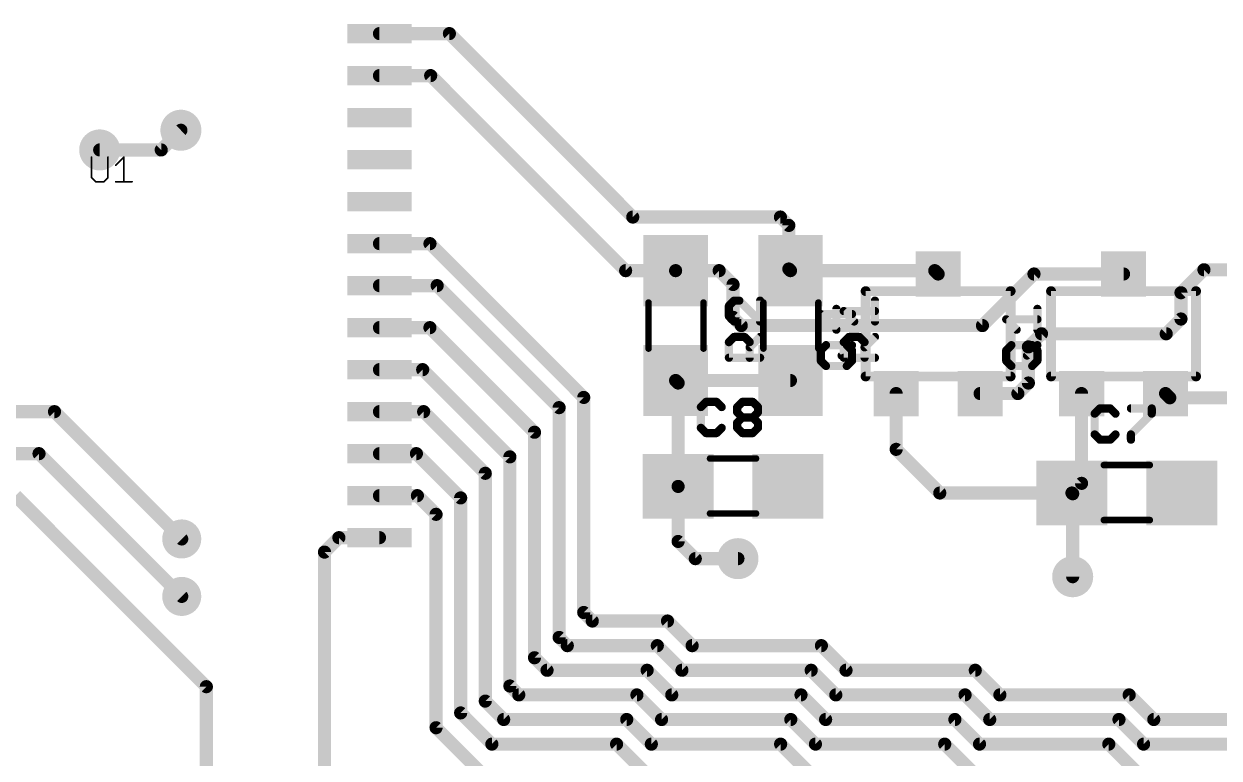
# Model space of a CAD drawing. Extents: x -1 to 129, y -23 to 41.
# Drawn here: x 32.74 to 51.24, y 7.4 to 18.76 of the extents above; entities that cross this region are included whole.
import ezdxf

# ---------------------------------------------------------------- set-up
doc = ezdxf.new("R2010")
doc.units = 0
for name, color, linetype in [('1', 12, 'CONTINUOUS'), ('18', 110, 'CONTINUOUS'), ('25', 253, 'CONTINUOUS'), ('51', 53, 'CONTINUOUS')]:
    doc.layers.add(name, color=color, linetype=linetype)

# ---------------------------------------------------------------- blocks, each defined once
blk = doc.blocks.new('RECT')
blk.add_solid([(-0.5, -0.5), (0.5, -0.5), (-0.5, 0.5), (0.5, 0.5)])
blk = doc.blocks.new('ROUNDV')
at = {"const_width": 0.5}
blk.add_lwpolyline([(0, -0.25, 1), (0, 0.25, 1), (0, -0.25)], format="xyb", dxfattribs=at)

msp = doc.modelspace()

# ---------------------------------------------------------------- linework, layer by layer
at = {"layer": '1', "const_width": 0.2032}
for points in [[(38.24, 18.615), (39.3224, 18.615)], [(42.161, 15.7764), (39.3224, 18.615)], [(38.24, 17.965), (39.0326, 17.965)], [(39.0326, 17.965), (42.0506, 14.947)], [(34.8615, 16.8148), (35.1663, 17.1196)], [(33.909, 16.8148), (34.8615, 16.8148)], [(44.447, 15.7764), (42.161, 15.7764)], [(44.447, 15.7764), (44.577, 15.6464)], [(44.577, 15.6464), (44.577, 14.9724)], [(39.0218, 15.365), (38.24, 15.365)], [(41.402, 12.9848), (39.0218, 15.365)], [(42.0506, 14.947), (42.8244, 14.947)], [(43.4984, 14.947), (42.8244, 14.947)], [(43.7134, 14.732), (43.4984, 14.947)], [(44.577, 14.9724), (44.6024, 14.947)], [(46.8364, 14.947), (44.6024, 14.947)], [(46.8884, 14.895), (46.8364, 14.947)], [(47.5742, 14.097), (48.3722, 14.895)], [(48.3722, 14.895), (49.7586, 14.895)], [(51.0032, 14.9606), (50.6476, 14.605)], [(51.9566, 14.9606), (51.0032, 14.9606)], [(39.133, 14.715), (38.24, 14.715)], [(41.021, 12.827), (39.133, 14.715)], [(43.7134, 14.224), (43.7134, 14.732)], [(50.6476, 14.605), (50.6476, 14.1986)], [(43.7134, 14.224), (43.8404, 14.097)], [(50.6476, 14.1986), (50.419, 13.97)], [(39.021, 14.065), (38.24, 14.065)], [(40.64, 12.446), (39.021, 14.065)], [(43.8404, 14.097), (47.5742, 14.097)], [(48.4886, 13.97), (48.2854, 13.7668)], [(50.419, 13.97), (48.4886, 13.97)], [(48.2854, 13.7668), (48.2854, 13.208)], [(38.909, 13.415), (38.24, 13.415)], [(40.259, 12.065), (38.909, 13.415)], [(42.8244, 13.247), (44.6024, 13.247)], [(42.8244, 13.247), (42.8634, 13.208)], [(42.8634, 13.208), (42.8634, 11.6078)], [(46.2384, 13.045), (46.2384, 12.1816)], [(48.1224, 13.045), (47.5384, 13.045)], [(48.2854, 13.208), (48.1224, 13.045)], [(49.1086, 11.6554), (49.1086, 13.045)], [(50.4742, 12.9794), (50.4086, 13.045)], [(41.402, 9.6574), (41.402, 12.9848)], [(51.982, 12.9794), (50.4742, 12.9794)], [(31.84, 12.765), (33.209, 12.765)], [(33.209, 12.765), (35.179, 10.795)], [(38.924, 12.765), (38.24, 12.765)], [(39.878, 11.811), (38.924, 12.765)], [(41.021, 9.271), (41.021, 12.827)], [(40.64, 8.9571), (40.64, 12.446)], [(31.84, 12.115), (32.97, 12.115)], [(32.97, 12.115), (35.179, 9.906)], [(38.24, 12.115), (38.812, 12.115)], [(38.812, 12.115), (39.497, 11.43)], [(46.2384, 12.1816), (46.9138, 11.5062)], [(40.259, 8.5198), (40.259, 12.065)], [(39.878, 8.2858), (39.878, 11.811)], [(42.8634, 11.6078), (42.8634, 10.756)], [(48.9594, 11.5062), (49.1086, 11.6554)], [(32.604, 11.465), (35.56, 8.509)], [(38.24, 11.465), (38.827, 11.465)], [(38.827, 11.465), (39.116, 11.176)], [(39.497, 11.43), (39.497, 8.1026)], [(46.9138, 11.5062), (48.9594, 11.5062)], [(48.9594, 11.5062), (48.9712, 11.4944)], [(48.9712, 11.4944), (48.9712, 10.2108)], [(39.116, 11.176), (39.116, 7.874)], [(37.612, 10.815), (37.3888, 10.5918)], [(38.24, 10.815), (37.612, 10.815)], [(42.8634, 10.756), (43.1292, 10.4902)], [(37.3888, 10.5918), (37.3888, 7.0612)], [(43.1292, 10.4902), (43.7896, 10.4902)], [(41.5344, 9.525), (41.402, 9.6574)], [(42.6991, 9.525), (41.5344, 9.525)], [(43.0801, 9.144), (42.6991, 9.525)], [(41.148, 9.144), (41.021, 9.271)], [(42.5413, 9.144), (41.148, 9.144)], [(42.9223, 8.763), (42.5413, 9.144)], [(45.0813, 9.144), (43.0801, 9.144)], [(45.4623, 8.763), (45.0813, 9.144)], [(40.8341, 8.763), (40.64, 8.9571)], [(42.3835, 8.763), (40.8341, 8.763)], [(42.7645, 8.382), (42.3835, 8.763)], [(44.9235, 8.763), (42.9223, 8.763)], [(45.3045, 8.382), (44.9235, 8.763)], [(47.4635, 8.763), (45.4623, 8.763)], [(47.8445, 8.382), (47.4635, 8.763)], [(35.56, 8.509), (35.56, 6.35)], [(40.3968, 8.382), (40.259, 8.5198)], [(40.1628, 8.001), (39.878, 8.2858)], [(42.2256, 8.382), (40.3968, 8.382)], [(42.6066, 8.001), (42.2256, 8.382)], [(44.7656, 8.382), (42.7645, 8.382)], [(45.1466, 8.001), (44.7656, 8.382)], [(47.3056, 8.382), (45.3045, 8.382)], [(47.6866, 8.001), (47.3056, 8.382)], [(49.8456, 8.382), (47.8445, 8.382)], [(50.2266, 8.001), (49.8456, 8.382)], [(39.497, 8.1026), (39.9796, 7.62)], [(39.116, 7.874), (40.64, 6.35)], [(42.0678, 8.001), (40.1628, 8.001)], [(42.4488, 7.62), (42.0678, 8.001)], [(44.6078, 8.001), (42.6066, 8.001)], [(44.9888, 7.62), (44.6078, 8.001)], [(47.1478, 8.001), (45.1466, 8.001)], [(47.5288, 7.62), (47.1478, 8.001)], [(49.6878, 8.001), (47.6866, 8.001)], [(50.0688, 7.62), (49.6878, 8.001)], [(52.2278, 8.001), (50.2266, 8.001)], [(39.9796, 7.62), (41.91, 7.62)], [(41.91, 7.62), (43.18, 6.35)], [(44.45, 7.62), (42.4488, 7.62)], [(45.72, 6.35), (44.45, 7.62)], [(46.99, 7.62), (44.9888, 7.62)], [(48.26, 6.35), (46.99, 7.62)], [(49.53, 7.62), (47.5288, 7.62)], [(50.8, 6.35), (49.53, 7.62)], [(52.07, 7.62), (50.0688, 7.62)]]:
    msp.add_lwpolyline(points, dxfattribs=at)
at = {"layer": '1', "const_width": 0.1016}
for points in [[(38.24, 18.6658, 1), (38.24, 18.5642)], [(39.3583, 18.6509, 1), (39.2865, 18.5791)], [(39.3224, 18.5642, 1), (39.3224, 18.6658)], [(38.24, 18.0158, 1), (38.24, 17.9142)], [(39.0685, 18.0009, 1), (38.9967, 17.9291)], [(39.0326, 17.9142, 1), (39.0326, 18.0158)], [(35.2022, 17.0837, 1), (35.1304, 17.1555)], [(33.909, 16.8656, 1), (33.909, 16.764)], [(34.8256, 16.8507, 1), (34.8974, 16.7789)], [(34.8615, 16.764, 1), (34.8615, 16.8656)], [(42.161, 15.8272, 1), (42.161, 15.7256)], [(42.1251, 15.7405, 1), (42.1969, 15.8123)], [(44.4829, 15.8123, 1), (44.4111, 15.7405)], [(44.447, 15.7256, 1), (44.447, 15.8272)], [(44.6278, 15.6464, 1), (44.5262, 15.6464)], [(44.5411, 15.6105, 1), (44.6129, 15.6823)], [(38.24, 15.4158, 1), (38.24, 15.3142)], [(39.0577, 15.4009, 1), (38.9859, 15.3291)], [(39.0218, 15.3142, 1), (39.0218, 15.4158)], [(42.0506, 14.9978, 1), (42.0506, 14.8962)], [(42.0147, 14.9111, 1), (42.0865, 14.9829)], [(42.8244, 14.9978, 1), (42.8244, 14.8962)], [(42.8244, 14.8962, 1), (42.8244, 14.9978)], [(43.5343, 14.9829, 1), (43.4625, 14.9111)], [(43.4984, 14.8962, 1), (43.4984, 14.9978)], [(44.6129, 15.0083, 1), (44.5411, 14.9365)], [(44.5262, 14.9724, 1), (44.6278, 14.9724)], [(44.6024, 14.9978, 1), (44.6024, 14.8962)], [(44.5665, 14.9111, 1), (44.6383, 14.9829)], [(46.8723, 14.9829, 1), (46.8005, 14.9111)], [(46.8364, 14.8962, 1), (46.8364, 14.9978)], [(48.3722, 14.9458, 1), (48.3722, 14.8442)], [(48.4081, 14.8591, 1), (48.3363, 14.9309)], [(49.7586, 14.8442, 1), (49.7586, 14.9458)], [(51.0032, 15.0114, 1), (51.0032, 14.9098)], [(51.0391, 14.9247, 1), (50.9673, 14.9965)], [(38.24, 14.7658, 1), (38.24, 14.6642)], [(39.1689, 14.7509, 1), (39.0971, 14.6791)], [(39.133, 14.6642, 1), (39.133, 14.7658)], [(43.7642, 14.732, 1), (43.6626, 14.732)], [(43.6775, 14.6961, 1), (43.7493, 14.7679)], [(46.8525, 14.8591, 1), (46.9243, 14.9309)], [(50.6984, 14.605, 1), (50.5968, 14.605)], [(50.6117, 14.6409, 1), (50.6835, 14.5691)], [(43.7493, 14.2599, 1), (43.6775, 14.1881)], [(43.6626, 14.224, 1), (43.7642, 14.224)], [(50.5968, 14.1986, 1), (50.6984, 14.1986)], [(50.6835, 14.1627, 1), (50.6117, 14.2345)], [(38.24, 14.1158, 1), (38.24, 14.0142)], [(39.0569, 14.1009, 1), (38.9851, 14.0291)], [(39.021, 14.0142, 1), (39.021, 14.1158)], [(43.8404, 14.1478, 1), (43.8404, 14.0462)], [(43.8045, 14.0611, 1), (43.8763, 14.1329)], [(47.5383, 14.1329, 1), (47.6101, 14.0611)], [(47.5742, 14.0462, 1), (47.5742, 14.1478)], [(48.4886, 14.0208, 1), (48.4886, 13.9192)], [(48.5245, 13.9341, 1), (48.4527, 14.0059)], [(50.419, 13.9192, 1), (50.419, 14.0208)], [(50.3831, 14.0059, 1), (50.4549, 13.9341)], [(48.3362, 13.7668, 1), (48.2346, 13.7668)], [(48.2495, 13.8027, 1), (48.3213, 13.7309)], [(38.24, 13.4658, 1), (38.24, 13.3642)], [(38.9449, 13.4509, 1), (38.8731, 13.3791)], [(38.909, 13.3642, 1), (38.909, 13.4658)], [(42.8244, 13.2978, 1), (42.8244, 13.1962)], [(42.8603, 13.2829, 1), (42.7885, 13.2111)], [(44.6024, 13.1962, 1), (44.6024, 13.2978)], [(42.9142, 13.208, 1), (42.8126, 13.208)], [(42.8275, 13.1721, 1), (42.8993, 13.2439)], [(46.2892, 13.045, 1), (46.1876, 13.045)], [(47.5384, 13.0958, 1), (47.5384, 12.9942)], [(48.1224, 12.9942, 1), (48.1224, 13.0958)], [(48.2346, 13.208, 1), (48.3362, 13.208)], [(48.3213, 13.1721, 1), (48.2495, 13.2439)], [(49.1594, 13.045, 1), (49.0578, 13.045)], [(50.4445, 13.0809, 1), (50.3727, 13.0091)], [(41.4528, 12.9848, 1), (41.3512, 12.9848)], [(41.3661, 12.9489, 1), (41.4379, 13.0207)], [(48.0865, 13.0809, 1), (48.1583, 13.0091)], [(50.4742, 13.0302, 1), (50.4742, 12.9286)], [(50.4383, 12.9435, 1), (50.5101, 13.0153)], [(33.2449, 12.8009, 1), (33.1731, 12.7291)], [(33.209, 12.7142, 1), (33.209, 12.8158)], [(38.24, 12.8158, 1), (38.24, 12.7142)], [(38.9599, 12.8009, 1), (38.8881, 12.7291)], [(38.924, 12.7142, 1), (38.924, 12.8158)], [(41.0718, 12.827, 1), (40.9702, 12.827)], [(40.9851, 12.7911, 1), (41.0569, 12.8629)], [(40.6908, 12.446, 1), (40.5892, 12.446)], [(40.6041, 12.4101, 1), (40.6759, 12.4819)], [(33.0059, 12.1509, 1), (32.9341, 12.0791)], [(32.97, 12.0642, 1), (32.97, 12.1658)], [(38.24, 12.1658, 1), (38.24, 12.0642)], [(38.8479, 12.1509, 1), (38.7761, 12.0791)], [(38.812, 12.0642, 1), (38.812, 12.1658)], [(46.2743, 12.2175, 1), (46.2025, 12.1457)], [(46.1876, 12.1816, 1), (46.2892, 12.1816)], [(40.3098, 12.065, 1), (40.2082, 12.065)], [(40.2231, 12.0291, 1), (40.2949, 12.1009)], [(39.9288, 11.811, 1), (39.8272, 11.811)], [(39.8421, 11.7751, 1), (39.9139, 11.8469)], [(42.9142, 11.6078, 1), (42.8126, 11.6078)], [(42.8126, 11.6078, 1), (42.9142, 11.6078)], [(49.0578, 11.6554, 1), (49.1594, 11.6554)], [(49.1445, 11.6195, 1), (49.0727, 11.6913)], [(38.24, 11.5158, 1), (38.24, 11.4142)], [(38.8629, 11.5009, 1), (38.7911, 11.4291)], [(38.827, 11.4142, 1), (38.827, 11.5158)], [(39.5478, 11.43, 1), (39.4462, 11.43)], [(39.4611, 11.3941, 1), (39.5329, 11.4659)], [(46.9138, 11.557, 1), (46.9138, 11.4554)], [(46.8779, 11.4703, 1), (46.9497, 11.5421)], [(48.9953, 11.5421, 1), (48.9235, 11.4703)], [(48.9235, 11.5421, 1), (48.9953, 11.4703)], [(49.022, 11.4944, 1), (48.9204, 11.4944)], [(48.9353, 11.4585, 1), (49.0071, 11.5303)], [(48.9594, 11.4554, 1), (48.9594, 11.557)], [(39.1668, 11.176, 1), (39.0652, 11.176)], [(39.0801, 11.1401, 1), (39.1519, 11.2119)], [(37.612, 10.8658, 1), (37.612, 10.7642)], [(37.6479, 10.7791, 1), (37.5761, 10.8509)], [(38.24, 10.7642, 1), (38.24, 10.8658)], [(35.1431, 10.7591, 1), (35.2149, 10.8309)], [(42.8993, 10.7919, 1), (42.8275, 10.7201)], [(42.8126, 10.756, 1), (42.9142, 10.756)], [(37.4396, 10.5918, 1), (37.338, 10.5918)], [(37.3529, 10.6277, 1), (37.4247, 10.5559)], [(43.1292, 10.541, 1), (43.1292, 10.4394)], [(43.0933, 10.4543, 1), (43.1651, 10.5261)], [(43.7896, 10.4394, 1), (43.7896, 10.541)], [(48.9204, 10.2108, 1), (49.022, 10.2108)], [(35.1431, 9.8701, 1), (35.2149, 9.9419)], [(41.4379, 9.6933, 1), (41.3661, 9.6215)], [(41.3512, 9.6574, 1), (41.4528, 9.6574)], [(41.5344, 9.5758, 1), (41.5344, 9.4742)], [(42.735, 9.5609, 1), (42.6632, 9.4891)], [(42.6991, 9.4742, 1), (42.6991, 9.5758)], [(41.4985, 9.4891, 1), (41.5703, 9.5609)], [(41.0569, 9.3069, 1), (40.9851, 9.2351)], [(40.9702, 9.271, 1), (41.0718, 9.271)], [(41.148, 9.1948, 1), (41.148, 9.0932)], [(41.1121, 9.1081, 1), (41.1839, 9.1799)], [(42.5772, 9.1799, 1), (42.5054, 9.1081)], [(42.5413, 9.0932, 1), (42.5413, 9.1948)], [(43.0801, 9.1948, 1), (43.0801, 9.0932)], [(43.0442, 9.1081, 1), (43.116, 9.1799)], [(45.1172, 9.1799, 1), (45.0454, 9.1081)], [(45.0813, 9.0932, 1), (45.0813, 9.1948)], [(40.6759, 8.993, 1), (40.6041, 8.9211)], [(40.5892, 8.9571, 1), (40.6908, 8.9571)], [(40.8341, 8.8138, 1), (40.8341, 8.7122)], [(40.7981, 8.7271, 1), (40.87, 8.7989)], [(42.4194, 8.7989, 1), (42.3475, 8.7271)], [(42.3835, 8.7122, 1), (42.3835, 8.8138)], [(42.9223, 8.8138, 1), (42.9223, 8.7122)], [(42.8864, 8.7271, 1), (42.9582, 8.7989)], [(44.9594, 8.7989, 1), (44.8875, 8.7271)], [(44.9235, 8.7122, 1), (44.9235, 8.8138)], [(45.4623, 8.8138, 1), (45.4623, 8.7122)], [(45.4264, 8.7271, 1), (45.4982, 8.7989)], [(47.4994, 8.7989, 1), (47.4275, 8.7271)], [(47.4635, 8.7122, 1), (47.4635, 8.8138)], [(35.6108, 8.509, 1), (35.5092, 8.509)], [(35.5241, 8.4731, 1), (35.5959, 8.5449)], [(40.2949, 8.5558, 1), (40.2231, 8.4839)], [(40.2082, 8.5198, 1), (40.3098, 8.5198)], [(39.9139, 8.3217, 1), (39.8421, 8.2499)], [(39.8272, 8.2858, 1), (39.9288, 8.2858)], [(40.3968, 8.4328, 1), (40.3968, 8.3312)], [(40.3609, 8.3461, 1), (40.4328, 8.4179)], [(42.2616, 8.4179, 1), (42.1897, 8.3461)], [(42.2256, 8.3312, 1), (42.2256, 8.4328)], [(42.7645, 8.4328, 1), (42.7645, 8.3312)], [(42.7285, 8.3461, 1), (42.8004, 8.4179)], [(44.8016, 8.4179, 1), (44.7297, 8.3461)], [(44.7656, 8.3312, 1), (44.7656, 8.4328)], [(45.3045, 8.4328, 1), (45.3045, 8.3312)], [(45.2685, 8.3461, 1), (45.3404, 8.4179)], [(47.3416, 8.4179, 1), (47.2697, 8.3461)], [(47.3056, 8.3312, 1), (47.3056, 8.4328)], [(47.8445, 8.4328, 1), (47.8445, 8.3312)], [(47.8085, 8.3461, 1), (47.8804, 8.4179)], [(49.8816, 8.4179, 1), (49.8097, 8.3461)], [(49.8456, 8.3312, 1), (49.8456, 8.4328)], [(39.5329, 8.1385, 1), (39.4611, 8.0667)], [(39.4462, 8.1026, 1), (39.5478, 8.1026)], [(39.1519, 7.9099, 1), (39.0801, 7.8381)], [(40.1628, 8.0518, 1), (40.1628, 7.9502)], [(40.1269, 7.9651, 1), (40.1987, 8.0369)], [(42.1037, 8.0369, 1), (42.0319, 7.9651)], [(42.0678, 7.9502, 1), (42.0678, 8.0518)], [(42.6066, 8.0518, 1), (42.6066, 7.9502)], [(42.5707, 7.9651, 1), (42.6426, 8.0369)], [(44.6437, 8.0369, 1), (44.5719, 7.9651)], [(44.6078, 7.9502, 1), (44.6078, 8.0518)], [(45.1466, 8.0518, 1), (45.1466, 7.9502)], [(45.1107, 7.9651, 1), (45.1826, 8.0369)], [(47.1837, 8.0369, 1), (47.1119, 7.9651)], [(47.1478, 7.9502, 1), (47.1478, 8.0518)], [(47.6866, 8.0518, 1), (47.6866, 7.9502)], [(47.6507, 7.9651, 1), (47.7226, 8.0369)], [(49.7237, 8.0369, 1), (49.6519, 7.9651)], [(49.6878, 7.9502, 1), (49.6878, 8.0518)], [(50.2266, 8.0518, 1), (50.2266, 7.9502)], [(50.1907, 7.9651, 1), (50.2626, 8.0369)], [(39.0652, 7.874, 1), (39.1668, 7.874)], [(39.9796, 7.6708, 1), (39.9796, 7.5692)], [(39.9437, 7.5841, 1), (40.0155, 7.6559)], [(41.9459, 7.6559, 1), (41.8741, 7.5841)], [(41.91, 7.5692, 1), (41.91, 7.6708)], [(42.4488, 7.6708, 1), (42.4488, 7.5692)], [(42.4129, 7.5841, 1), (42.4847, 7.6559)], [(44.4859, 7.6559, 1), (44.4141, 7.5841)], [(44.45, 7.5692, 1), (44.45, 7.6708)], [(44.9888, 7.6708, 1), (44.9888, 7.5692)], [(44.9529, 7.5841, 1), (45.0247, 7.6559)], [(47.0259, 7.6559, 1), (46.9541, 7.5841)], [(46.99, 7.5692, 1), (46.99, 7.6708)], [(47.5288, 7.6708, 1), (47.5288, 7.5692)], [(47.4929, 7.5841, 1), (47.5647, 7.6559)], [(49.5659, 7.6559, 1), (49.4941, 7.5841)], [(49.53, 7.5692, 1), (49.53, 7.6708)], [(50.0688, 7.6708, 1), (50.0688, 7.5692)], [(50.0329, 7.5841, 1), (50.1047, 7.6559)]]:
    msp.add_lwpolyline(points, format="xyb", dxfattribs=at)
at = {"layer": '25'}
for points, const_width in [([(33.7827, 16.704), (33.7827, 16.3863)], 0.0254), ([(34.0369, 16.3863), (34.0369, 16.704)], 0.0254), ([(34.1569, 16.5769), (34.284, 16.704)], 0.0254), ([(34.284, 16.704), (34.284, 16.3227)], 0.0254), ([(33.7827, 16.3863), (33.8463, 16.3227)], 0.0254), ([(33.8463, 16.3227), (33.9734, 16.3227)], 0.0254), ([(33.9734, 16.3227), (34.0369, 16.3863)], 0.0254), ([(34.1569, 16.3227), (34.4111, 16.3227)], 0.0254), ([(43.73, 14.4825), (43.6495, 14.402)], 0.127), ([(43.6495, 14.402), (43.6495, 14.241)], 0.127), ([(43.8105, 14.4825), (43.73, 14.4825)], 0.127), ([(44.1325, 14.1605), (43.8105, 14.4825)], 0.127), ([(44.1325, 14.4825), (44.1325, 14.1605)], 0.127), ([(45.9105, 14.1605), (45.9105, 14.4825)], 0.127), ([(43.6495, 14.241), (43.73, 14.1605)], 0.127), ([(45.5549, 14.275), (45.0719, 14.275)], 0.127), ([(45.0719, 14.275), (45.3134, 14.0335)], 0.127), ([(45.3134, 14.0335), (45.3134, 14.3555)], 0.127), ([(45.5885, 14.1605), (45.4275, 14.3215)], 0.127), ([(45.4275, 14.3215), (45.9105, 14.3215)], 0.127), ([(48.1031, 14.0335), (47.9421, 14.1945)], 0.127), ([(47.9421, 14.1945), (48.4251, 14.1945)], 0.127), ([(48.4251, 14.0335), (48.4251, 14.3555)], 0.127), ([(43.6495, 13.8407), (43.73, 13.9212)], 0.127), ([(43.6495, 13.5992), (43.6495, 13.8407)], 0.127), ([(43.73, 13.9212), (43.891, 13.9212)], 0.127), ([(43.891, 13.9212), (43.9715, 13.8407)], 0.127), ([(43.9715, 13.7602), (44.1325, 13.9212)], 0.127), ([(43.9715, 13.8407), (43.9715, 13.5992)], 0.127), ([(45.4275, 13.8407), (45.508, 13.9212)], 0.127), ([(45.4275, 13.5992), (45.4275, 13.8407)], 0.127), ([(45.508, 13.9212), (45.669, 13.9212)], 0.127), ([(45.669, 13.9212), (45.7495, 13.8407)], 0.127), ([(45.7495, 13.7602), (45.9105, 13.9212)], 0.127), ([(45.7495, 13.8407), (45.7495, 13.5992)], 0.127), ([(45.0719, 13.7137), (45.1524, 13.7942)], 0.127), ([(45.0719, 13.5527), (45.0719, 13.7137)], 0.127), ([(45.1524, 13.7942), (45.4744, 13.7942)], 0.127), ([(45.3939, 13.6332), (45.5549, 13.7942)], 0.127), ([(45.4744, 13.7942), (45.5549, 13.7137)], 0.127), ([(45.5549, 13.7137), (45.5549, 13.5527)], 0.127), ([(47.9421, 13.7137), (48.0226, 13.7942)], 0.127), ([(47.9421, 13.5527), (47.9421, 13.7137)], 0.127), ([(48.0226, 13.7942), (48.3446, 13.7942)], 0.127), ([(48.2641, 13.6332), (48.4251, 13.7942)], 0.127), ([(48.3446, 13.7942), (48.4251, 13.7137)], 0.127), ([(48.4251, 13.7137), (48.4251, 13.5527)], 0.127), ([(44.1325, 13.5992), (43.6495, 13.5992)], 0.127), ([(45.1524, 13.4722), (45.0719, 13.5527)], 0.127), ([(45.4744, 13.4722), (45.1524, 13.4722)], 0.127), ([(45.9105, 13.5992), (45.4275, 13.5992)], 0.127), ([(45.5549, 13.5527), (45.4744, 13.4722)], 0.127), ([(48.0226, 13.4722), (47.9421, 13.5527)], 0.127), ([(48.3446, 13.4722), (48.0226, 13.4722)], 0.127), ([(48.4251, 13.5527), (48.3446, 13.4722)], 0.127), ([(43.2961, 12.9163), (43.2156, 12.8358)], 0.127), ([(43.4571, 12.9163), (43.2961, 12.9163)], 0.127), ([(43.5376, 12.8358), (43.4571, 12.9163)], 0.127), ([(43.7769, 12.8358), (43.8574, 12.9163)], 0.127), ([(43.8574, 12.9163), (44.0184, 12.9163)], 0.127), ([(44.0184, 12.9163), (44.0989, 12.8358)], 0.127), ([(43.2156, 12.8358), (43.2156, 12.5138)], 0.127), ([(43.7769, 12.7553), (43.7769, 12.8358)], 0.127), ([(43.8574, 12.6748), (43.7769, 12.7553)], 0.127), ([(44.0989, 12.7553), (44.0184, 12.6748)], 0.127), ([(44.0989, 12.8358), (44.0989, 12.7553)], 0.127), ([(49.3921, 12.8147), (49.3116, 12.7342)], 0.127), ([(49.3116, 12.7342), (49.3116, 12.4122)], 0.127), ([(49.5531, 12.8147), (49.3921, 12.8147)], 0.127), ([(49.6336, 12.7342), (49.5531, 12.8147)], 0.127), ([(49.8729, 12.8147), (50.1949, 12.8147)], 0.127), ([(50.1949, 12.7342), (49.8729, 12.4122)], 0.127), ([(50.1949, 12.8147), (50.1949, 12.7342)], 0.127), ([(43.7769, 12.5943), (43.8574, 12.6748)], 0.127), ([(43.7769, 12.5138), (43.7769, 12.5943)], 0.127), ([(43.8574, 12.6748), (44.0184, 12.6748)], 0.127), ([(44.0184, 12.6748), (44.0989, 12.5943)], 0.127), ([(44.0989, 12.5943), (44.0989, 12.5138)], 0.127), ([(43.2156, 12.5138), (43.2961, 12.4333)], 0.127), ([(43.2961, 12.4333), (43.4571, 12.4333)], 0.127), ([(43.4571, 12.4333), (43.5376, 12.5138)], 0.127), ([(43.8574, 12.4333), (43.7769, 12.5138)], 0.127), ([(44.0184, 12.4333), (43.8574, 12.4333)], 0.127), ([(44.0989, 12.5138), (44.0184, 12.4333)], 0.127), ([(49.3116, 12.4122), (49.3921, 12.3317)], 0.127), ([(49.5531, 12.3317), (49.6336, 12.4122)], 0.127), ([(49.8729, 12.4122), (49.8729, 12.3317)], 0.127), ([(49.3921, 12.3317), (49.5531, 12.3317)], 0.127)]:
    msp.add_lwpolyline(points, dxfattribs=dict(at, const_width=const_width))
for points, const_width in [([(33.789, 16.704, 1), (33.7764, 16.704)], 0.0127), ([(34.0433, 16.704, 1), (34.0306, 16.704)], 0.0127), ([(34.2904, 16.704, 1), (34.2777, 16.704)], 0.0127), ([(34.2885, 16.6995, 1), (34.2795, 16.7085)], 0.0127), ([(34.1524, 16.5814, 1), (34.1614, 16.5724)], 0.0127), ([(33.7872, 16.3907, 1), (33.7782, 16.3818)], 0.0127), ([(33.7764, 16.3863, 1), (33.789, 16.3863)], 0.0127), ([(33.8463, 16.3291, 1), (33.8463, 16.3163)], 0.0127), ([(33.8418, 16.3182, 1), (33.8507, 16.3272)], 0.0127), ([(33.9689, 16.3272, 1), (33.9779, 16.3182)], 0.0127), ([(33.9734, 16.3163, 1), (33.9734, 16.3291)], 0.0127), ([(34.0306, 16.3863, 1), (34.0433, 16.3863)], 0.0127), ([(34.0414, 16.3818, 1), (34.0324, 16.3907)], 0.0127), ([(34.1569, 16.3291, 1), (34.1569, 16.3163)], 0.0127), ([(34.2777, 16.3227, 1), (34.2904, 16.3227)], 0.0127), ([(34.4111, 16.3163, 1), (34.4111, 16.3291)], 0.0127), ([(43.6812, 14.402, 1), (43.6177, 14.402)], 0.0635), ([(43.627, 14.4245, 1), (43.6719, 14.3796)], 0.0635), ([(43.73, 14.5143, 1), (43.73, 14.4508)], 0.0635), ([(43.7524, 14.4601, 1), (43.7075, 14.505)], 0.0635), ([(43.8329, 14.505, 1), (43.788, 14.4601)], 0.0635), ([(43.8105, 14.4508, 1), (43.8105, 14.5143)], 0.0635), ([(44.1643, 14.4825, 1), (44.1007, 14.4825)], 0.0635), ([(45.9423, 14.4825, 1), (45.8787, 14.4825)], 0.0635), ([(43.6177, 14.241, 1), (43.6812, 14.241)], 0.0635), ([(43.6719, 14.2634, 1), (43.627, 14.2185)], 0.0635), ([(45.0719, 14.3068, 1), (45.0719, 14.2433)], 0.0635), ([(45.0943, 14.2975, 1), (45.0494, 14.2526)], 0.0635), ([(45.3451, 14.3555, 1), (45.2816, 14.3555)], 0.0635), ([(45.4499, 14.344, 1), (45.405, 14.299)], 0.0635), ([(45.4275, 14.3533, 1), (45.4275, 14.2897)], 0.0635), ([(45.5549, 14.2433, 1), (45.5549, 14.3068)], 0.0635), ([(45.9105, 14.2897, 1), (45.9105, 14.3533)], 0.0635), ([(47.9645, 14.217, 1), (47.9196, 14.1721)], 0.0635), ([(47.9421, 14.2263, 1), (47.9421, 14.1628)], 0.0635), ([(48.4569, 14.3555, 1), (48.3933, 14.3555)], 0.0635), ([(48.4251, 14.1628, 1), (48.4251, 14.2263)], 0.0635), ([(43.7075, 14.138, 1), (43.7524, 14.1829)], 0.0635), ([(44.1007, 14.1605, 1), (44.1643, 14.1605)], 0.0635), ([(44.11, 14.138, 1), (44.155, 14.1829)], 0.0635), ([(45.2816, 14.0335, 1), (45.3451, 14.0335)], 0.0635), ([(45.2909, 14.011, 1), (45.3358, 14.056)], 0.0635), ([(45.566, 14.138, 1), (45.6109, 14.1829)], 0.0635), ([(45.8787, 14.1605, 1), (45.9423, 14.1605)], 0.0635), ([(48.0806, 14.011, 1), (48.1255, 14.056)], 0.0635), ([(48.3933, 14.0335, 1), (48.4569, 14.0335)], 0.0635), ([(43.6812, 13.8407, 1), (43.6177, 13.8407)], 0.0635), ([(43.627, 13.8631, 1), (43.6719, 13.8182)], 0.0635), ([(43.73, 13.9529, 1), (43.73, 13.8894)], 0.0635), ([(43.7524, 13.8987, 1), (43.7075, 13.9436)], 0.0635), ([(43.9134, 13.9436, 1), (43.8685, 13.8987)], 0.0635), ([(43.891, 13.8894, 1), (43.891, 13.9529)], 0.0635), ([(44.0032, 13.8407, 1), (43.9397, 13.8407)], 0.0635), ([(43.949, 13.8182, 1), (43.9939, 13.8631)], 0.0635), ([(44.155, 13.8987, 1), (44.11, 13.9436)], 0.0635), ([(45.4592, 13.8407, 1), (45.3957, 13.8407)], 0.0635), ([(45.405, 13.8631, 1), (45.4499, 13.8182)], 0.0635), ([(45.508, 13.9529, 1), (45.508, 13.8894)], 0.0635), ([(45.5304, 13.8987, 1), (45.4855, 13.9436)], 0.0635), ([(45.6914, 13.9436, 1), (45.6465, 13.8987)], 0.0635), ([(45.669, 13.8894, 1), (45.669, 13.9529)], 0.0635), ([(45.7812, 13.8407, 1), (45.7177, 13.8407)], 0.0635), ([(45.727, 13.8182, 1), (45.7719, 13.8631)], 0.0635), ([(45.933, 13.8987, 1), (45.888, 13.9436)], 0.0635), ([(43.949, 13.7826, 1), (43.9939, 13.7377)], 0.0635), ([(45.1036, 13.7137, 1), (45.0401, 13.7137)], 0.0635), ([(45.0494, 13.7361, 1), (45.0943, 13.6912)], 0.0635), ([(45.1524, 13.8259, 1), (45.1524, 13.7624)], 0.0635), ([(45.1748, 13.7717, 1), (45.1299, 13.8166)], 0.0635), ([(45.4969, 13.8166, 1), (45.4519, 13.7717)], 0.0635), ([(45.4744, 13.7624, 1), (45.4744, 13.8259)], 0.0635), ([(45.5867, 13.7137, 1), (45.5232, 13.7137)], 0.0635), ([(45.5774, 13.7717, 1), (45.5324, 13.8166)], 0.0635), ([(45.5324, 13.6912, 1), (45.5774, 13.7361)], 0.0635), ([(45.727, 13.7826, 1), (45.7719, 13.7377)], 0.0635), ([(47.9738, 13.7137, 1), (47.9103, 13.7137)], 0.0635), ([(47.9196, 13.7361, 1), (47.9645, 13.6912)], 0.0635), ([(48.0226, 13.8259, 1), (48.0226, 13.7624)], 0.0635), ([(48.045, 13.7717, 1), (48.0001, 13.8166)], 0.0635), ([(48.3671, 13.8166, 1), (48.3221, 13.7717)], 0.0635), ([(48.3446, 13.7624, 1), (48.3446, 13.8259)], 0.0635), ([(48.4569, 13.7137, 1), (48.3933, 13.7137)], 0.0635), ([(48.4476, 13.7717, 1), (48.4026, 13.8166)], 0.0635), ([(48.4026, 13.6912, 1), (48.4476, 13.7361)], 0.0635), ([(43.6177, 13.5992, 1), (43.6812, 13.5992)], 0.0635), ([(43.6495, 13.6309, 1), (43.6495, 13.5674)], 0.0635), ([(43.9397, 13.5992, 1), (44.0032, 13.5992)], 0.0635), ([(44.1325, 13.5674, 1), (44.1325, 13.6309)], 0.0635), ([(45.0401, 13.5527, 1), (45.1036, 13.5527)], 0.0635), ([(45.0943, 13.5751, 1), (45.0494, 13.5302)], 0.0635), ([(45.1524, 13.5039, 1), (45.1524, 13.4404)], 0.0635), ([(45.1299, 13.4497, 1), (45.1748, 13.4946)], 0.0635), ([(45.3714, 13.6556, 1), (45.4163, 13.6107)], 0.0635), ([(45.3957, 13.5992, 1), (45.4592, 13.5992)], 0.0635), ([(45.4275, 13.6309, 1), (45.4275, 13.5674)], 0.0635), ([(45.4519, 13.4946, 1), (45.4969, 13.4497)], 0.0635), ([(45.4744, 13.4404, 1), (45.4744, 13.5039)], 0.0635), ([(45.5232, 13.5527, 1), (45.5867, 13.5527)], 0.0635), ([(45.5774, 13.5302, 1), (45.5324, 13.5751)], 0.0635), ([(45.7177, 13.5992, 1), (45.7812, 13.5992)], 0.0635), ([(45.9105, 13.5674, 1), (45.9105, 13.6309)], 0.0635), ([(47.9103, 13.5527, 1), (47.9738, 13.5527)], 0.0635), ([(47.9645, 13.5751, 1), (47.9196, 13.5302)], 0.0635), ([(48.0226, 13.5039, 1), (48.0226, 13.4404)], 0.0635), ([(48.0001, 13.4497, 1), (48.045, 13.4946)], 0.0635), ([(48.2416, 13.6556, 1), (48.2865, 13.6107)], 0.0635), ([(48.3221, 13.4946, 1), (48.3671, 13.4497)], 0.0635), ([(48.3446, 13.4404, 1), (48.3446, 13.5039)], 0.0635), ([(48.3933, 13.5527, 1), (48.4569, 13.5527)], 0.0635), ([(48.4476, 13.5302, 1), (48.4026, 13.5751)], 0.0635), ([(43.2961, 12.9481, 1), (43.2961, 12.8846)], 0.0635), ([(43.3185, 12.8939, 1), (43.2736, 12.9388)], 0.0635), ([(43.4795, 12.9388, 1), (43.4346, 12.8939)], 0.0635), ([(43.4571, 12.8846, 1), (43.4571, 12.9481)], 0.0635), ([(43.8574, 12.9481, 1), (43.8574, 12.8846)], 0.0635), ([(43.8799, 12.8939, 1), (43.8349, 12.9388)], 0.0635), ([(44.0409, 12.9388, 1), (43.996, 12.8939)], 0.0635), ([(44.0184, 12.8846, 1), (44.0184, 12.9481)], 0.0635), ([(43.2473, 12.8358, 1), (43.1838, 12.8358)], 0.0635), ([(43.1931, 12.8583, 1), (43.238, 12.8134)], 0.0635), ([(43.5151, 12.8134, 1), (43.56, 12.8583)], 0.0635), ([(43.8087, 12.8358, 1), (43.7452, 12.8358)], 0.0635), ([(43.7544, 12.8583, 1), (43.7994, 12.8134)], 0.0635), ([(43.7994, 12.7778, 1), (43.7544, 12.7329)], 0.0635), ([(43.7452, 12.7553, 1), (43.8087, 12.7553)], 0.0635), ([(44.1307, 12.8358, 1), (44.0672, 12.8358)], 0.0635), ([(44.0672, 12.7553, 1), (44.1307, 12.7553)], 0.0635), ([(44.0765, 12.8134, 1), (44.1214, 12.8583)], 0.0635), ([(44.1214, 12.7329, 1), (44.0765, 12.7778)], 0.0635), ([(49.3433, 12.7342, 1), (49.2798, 12.7342)], 0.0635), ([(49.2891, 12.7567, 1), (49.334, 12.7118)], 0.0635), ([(49.3921, 12.8465, 1), (49.3921, 12.783)], 0.0635), ([(49.4145, 12.7923, 1), (49.3696, 12.8372)], 0.0635), ([(49.5755, 12.8372, 1), (49.5306, 12.7923)], 0.0635), ([(49.5531, 12.783, 1), (49.5531, 12.8465)], 0.0635), ([(49.6111, 12.7118, 1), (49.656, 12.7567)], 0.0635), ([(49.8729, 12.8465, 1), (49.8729, 12.783)], 0.0635), ([(50.2267, 12.8147, 1), (50.1632, 12.8147)], 0.0635), ([(50.2174, 12.7118, 1), (50.1725, 12.7567)], 0.0635), ([(50.1949, 12.783, 1), (50.1949, 12.8465)], 0.0635), ([(43.8087, 12.5943, 1), (43.7452, 12.5943)], 0.0635), ([(43.7544, 12.6168, 1), (43.7994, 12.5719)], 0.0635), ([(43.8574, 12.7066, 1), (43.8574, 12.6431)], 0.0635), ([(43.8799, 12.6524, 1), (43.8349, 12.6973)], 0.0635), ([(43.8349, 12.6524, 1), (43.8799, 12.6973)], 0.0635), ([(44.0409, 12.6973, 1), (43.996, 12.6524)], 0.0635), ([(43.996, 12.6973, 1), (44.0409, 12.6524)], 0.0635), ([(44.0184, 12.6431, 1), (44.0184, 12.7066)], 0.0635), ([(44.1307, 12.5943, 1), (44.0672, 12.5943)], 0.0635), ([(44.0765, 12.5719, 1), (44.1214, 12.6168)], 0.0635), ([(50.1632, 12.7342, 1), (50.2267, 12.7342)], 0.0635), ([(43.238, 12.5363, 1), (43.1931, 12.4913)], 0.0635), ([(43.1838, 12.5138, 1), (43.2473, 12.5138)], 0.0635), ([(43.2961, 12.4651, 1), (43.2961, 12.4016)], 0.0635), ([(43.2736, 12.4108, 1), (43.3185, 12.4558)], 0.0635), ([(43.4346, 12.4558, 1), (43.4795, 12.4108)], 0.0635), ([(43.4571, 12.4016, 1), (43.4571, 12.4651)], 0.0635), ([(43.56, 12.4913, 1), (43.5151, 12.5363)], 0.0635), ([(43.7994, 12.5363, 1), (43.7544, 12.4913)], 0.0635), ([(43.7452, 12.5138, 1), (43.8087, 12.5138)], 0.0635), ([(43.8574, 12.4651, 1), (43.8574, 12.4016)], 0.0635), ([(43.8349, 12.4108, 1), (43.8799, 12.4558)], 0.0635), ([(43.996, 12.4558, 1), (44.0409, 12.4108)], 0.0635), ([(44.0184, 12.4016, 1), (44.0184, 12.4651)], 0.0635), ([(44.0672, 12.5138, 1), (44.1307, 12.5138)], 0.0635), ([(44.1214, 12.4913, 1), (44.0765, 12.5363)], 0.0635), ([(49.334, 12.4347, 1), (49.2891, 12.3897)], 0.0635), ([(49.2798, 12.4122, 1), (49.3433, 12.4122)], 0.0635), ([(49.656, 12.3897, 1), (49.6111, 12.4347)], 0.0635), ([(49.9047, 12.4122, 1), (49.8411, 12.4122)], 0.0635), ([(49.8504, 12.4347, 1), (49.8954, 12.3897)], 0.0635), ([(49.3921, 12.3635, 1), (49.3921, 12.3)], 0.0635), ([(49.3696, 12.3092, 1), (49.4145, 12.3542)], 0.0635), ([(49.5306, 12.3542, 1), (49.5755, 12.3092)], 0.0635), ([(49.5531, 12.3, 1), (49.5531, 12.3635)], 0.0635), ([(49.8411, 12.3317, 1), (49.9047, 12.3317)], 0.0635)]:
    msp.add_lwpolyline(points, format="xyb", dxfattribs=dict(at, const_width=const_width))
at = {"layer": '51'}
for points, const_width in [([(45.766, 13.3096), (45.766, 14.6304)], 0.1524), ([(45.766, 14.6304), (48.0108, 14.6304)], 0.1524), ([(48.0108, 14.6304), (48.0108, 13.3096)], 0.1524), ([(48.6362, 13.3096), (48.6362, 14.6304)], 0.1524), ([(48.6362, 14.6304), (50.881, 14.6304)], 0.1524), ([(50.881, 14.6304), (50.881, 13.3096)], 0.1524), ([(42.4054, 14.453), (42.4054, 13.741)], 0.1016), ([(43.2564, 14.453), (43.2564, 13.741)], 0.1016), ([(44.1834, 14.453), (44.1834, 13.741)], 0.1016), ([(45.0344, 14.453), (45.0344, 13.741)], 0.1016), ([(48.0108, 13.3096), (45.766, 13.3096)], 0.1524), ([(50.881, 13.3096), (48.6362, 13.3096)], 0.1524), ([(43.3574, 12.0398), (44.0694, 12.0398)], 0.1016), ([(49.4534, 11.9382), (50.1654, 11.9382)], 0.1016), ([(43.3574, 11.1888), (44.0694, 11.1888)], 0.1016), ([(49.4534, 11.0872), (50.1654, 11.0872)], 0.1016)]:
    msp.add_lwpolyline(points, dxfattribs=dict(at, const_width=const_width))
for points, const_width in [([(45.8041, 14.6304, 1), (45.7279, 14.6304)], 0.0762), ([(45.766, 14.6685, 1), (45.766, 14.5923)], 0.0762), ([(48.0489, 14.6304, 1), (47.9727, 14.6304)], 0.0762), ([(48.0108, 14.5923, 1), (48.0108, 14.6685)], 0.0762), ([(48.6743, 14.6304, 1), (48.5981, 14.6304)], 0.0762), ([(48.6362, 14.6685, 1), (48.6362, 14.5923)], 0.0762), ([(50.9191, 14.6304, 1), (50.8429, 14.6304)], 0.0762), ([(50.881, 14.5923, 1), (50.881, 14.6685)], 0.0762), ([(42.4308, 14.453, 1), (42.38, 14.453)], 0.0508), ([(43.2818, 14.453, 1), (43.231, 14.453)], 0.0508), ([(44.2088, 14.453, 1), (44.158, 14.453)], 0.0508), ([(45.0598, 14.453, 1), (45.009, 14.453)], 0.0508), ([(42.38, 13.741, 1), (42.4308, 13.741)], 0.0508), ([(43.231, 13.741, 1), (43.2818, 13.741)], 0.0508), ([(44.158, 13.741, 1), (44.2088, 13.741)], 0.0508), ([(45.009, 13.741, 1), (45.0598, 13.741)], 0.0508), ([(45.766, 13.3477, 1), (45.766, 13.2715)], 0.0762), ([(45.7279, 13.3096, 1), (45.8041, 13.3096)], 0.0762), ([(47.9727, 13.3096, 1), (48.0489, 13.3096)], 0.0762), ([(48.0108, 13.2715, 1), (48.0108, 13.3477)], 0.0762), ([(48.6362, 13.3477, 1), (48.6362, 13.2715)], 0.0762), ([(48.5981, 13.3096, 1), (48.6743, 13.3096)], 0.0762), ([(50.8429, 13.3096, 1), (50.9191, 13.3096)], 0.0762), ([(50.881, 13.2715, 1), (50.881, 13.3477)], 0.0762), ([(43.3574, 12.0652, 1), (43.3574, 12.0144)], 0.0508), ([(44.0694, 12.0144, 1), (44.0694, 12.0652)], 0.0508), ([(49.4534, 11.9636, 1), (49.4534, 11.9128)], 0.0508), ([(50.1654, 11.9128, 1), (50.1654, 11.9636)], 0.0508), ([(43.3574, 11.2142, 1), (43.3574, 11.1634)], 0.0508), ([(44.0694, 11.1634, 1), (44.0694, 11.2142)], 0.0508), ([(49.4534, 11.1126, 1), (49.4534, 11.0618)], 0.0508), ([(50.1654, 11.0618, 1), (50.1654, 11.1126)], 0.0508)]:
    msp.add_lwpolyline(points, format="xyb", dxfattribs=dict(at, const_width=const_width))

# ---------------------------------------------------------------- block references
at = {"layer": '1', "yscale": 0.3}
for p in [(38.24, 18.615), (38.24, 17.965), (38.24, 17.315), (38.24, 16.665), (38.24, 16.015), (38.24, 15.365), (38.24, 14.715), (38.24, 14.065), (38.24, 13.415), (38.24, 12.765), (38.24, 12.115), (38.24, 11.465), (38.24, 10.815)]:
    msp.add_blockref('RECT', p, dxfattribs=at)
at = {"layer": '1', "xscale": 1.1, "rotation": 270}
for p in [(42.8244, 14.947), (44.6024, 14.947), (42.8244, 13.247), (44.6024, 13.247)]:
    msp.add_blockref('RECT', p, dxfattribs=at)
at = {"layer": '1', "xscale": 0.7, "yscale": 0.7}
for p in [(46.8884, 14.895), (49.7586, 14.895), (46.2384, 13.045), (47.5384, 13.045), (49.1086, 13.045), (50.4086, 13.045)]:
    msp.add_blockref('RECT', p, dxfattribs=at)
at = {"layer": '1', "xscale": 1.1}
for p in [(42.8634, 11.6078), (44.5634, 11.6078), (48.9594, 11.5062), (50.6594, 11.5062)]:
    msp.add_blockref('RECT', p, dxfattribs=at)
at = {"layer": '18'}
for p, xscale, yscale in [((35.1663, 17.1196), 0.635, 0.635), ((35.1663, 17.1196), 0.635, 0.635), ((33.909, 16.8148), 0.635, 0.635), ((33.909, 16.8148), 0.635, 0.635), ((35.179, 10.795), 0.604, 0.604), ((35.179, 10.795), 0.604, 0.604), ((43.7896, 10.4902), 0.635, 0.635), ((43.7896, 10.4902), 0.635, 0.635), ((48.9712, 10.2108), 0.635, 0.635), ((48.9712, 10.2108), 0.635, 0.635), ((35.179, 9.906), 0.604, 0.604), ((35.179, 9.906), 0.604, 0.604)]:
    msp.add_blockref('ROUNDV', p, dxfattribs=dict(at, xscale=xscale, yscale=yscale))
at = {"layer": '51', "xscale": 0.5001, "yscale": 0.95, "rotation": 270}
for p in [(42.8295, 14.6852), (44.6075, 14.6852), (42.8295, 13.5168), (44.6075, 13.5168)]:
    msp.add_blockref('RECT', p, dxfattribs=at)
at = {"layer": '51', "xscale": 0.5001, "yscale": 0.95}
for p in [(43.1253, 11.6129), (44.2936, 11.6129), (49.2213, 11.5113), (50.3897, 11.5113)]:
    msp.add_blockref('RECT', p, dxfattribs=at)

doc.saveas('drawing.dxf')
